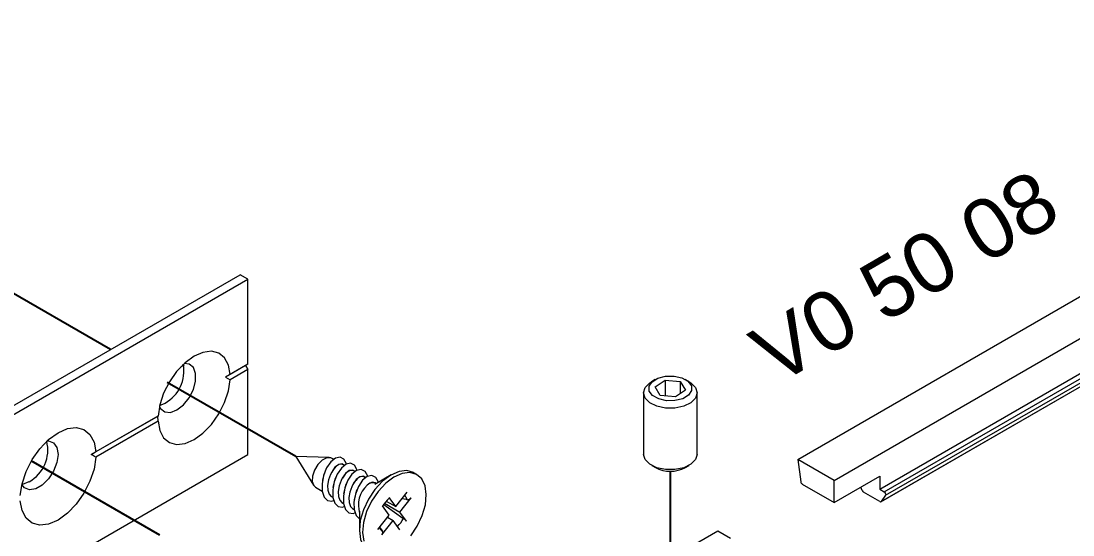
# Model space of a CAD drawing. Header units: millimetres. Extents: x 226 to 1066, y 456 to 1447.
# Drawn here: x 322.66 to 366.75, y 981.34 to 1002.87 of the extents above; entities that cross this region are included whole.
import ezdxf

# ---------------------------------------------------------------- set-up
doc = ezdxf.new("R2010")
doc.units = ezdxf.units.MM
doc.linetypes.add('CENTER', pattern=[2, 1.25, -0.25, 0.25, -0.25])
doc.layers.add('nokta', color=140, linetype='Continuous')
doc.layers.add('SLD-0', color=179, linetype='Continuous')
doc.styles.get("Standard").update_dxf_attribs({"font": 'arial.ttf'})

# ---------------------------------------------------------------- blocks, each defined once
blk = doc.blocks.new('M.T.TİP-5B')
at = {"color": 1, "linetype": 'Continuous', "lineweight": 15}
for p, q in [((1285.405, 1341.118), (1318.752, 1360.369)), ((1283.877, 1342), (1312.356, 1358.44)), ((1287.314, 1340.75), (1313.565, 1355.905)), ((1287.506, 1340.639), (1313.757, 1355.794)), ((1287.561, 1340.497), (1313.812, 1355.652)), ((1287.367, 1340.226), (1313.618, 1355.381)), ((1287.377, 1340.236), (1313.629, 1355.39)), ((1285.405, 1341.118), (1283.877, 1342)), ((1283.877, 1342), (1284.008, 1341.066)), ((1285.405, 1340.199), (1287.314, 1341.301)), ((1285.405, 1340.199), (1285.405, 1341.118)), ((1287.314, 1341.301), (1287.314, 1340.75)), ((1284.071, 1340.969), (1285.405, 1340.199)), ((1286.582, 1340.695), (1286.524, 1340.845)), ((1287.322, 1340.231), (1286.637, 1340.626)), ((1287.314, 1340.75), (1287.506, 1340.639)), ((1287.561, 1340.497), (1287.377, 1340.236))]:
    blk.add_line(p, q, dxfattribs=at)
at = {"color": 7, "linetype": 'Continuous', "lineweight": 15}
for p, q in [((1231.241, 1332.84), (1260.516, 1349.74)), ((1231.56, 1332.656), (1260.834, 1349.556)), ((1260.834, 1349.556), (1260.516, 1349.74)), ((1260.834, 1345.992), (1260.834, 1349.556)), ((1260.738, 1345.936), (1259.9, 1345.452)), ((1260.834, 1345.992), (1260.088, 1345.561)), ((1260.834, 1345.992), (1260.738, 1345.936)), ((1260.738, 1345.936), (1260.834, 1345.771)), ((1260.088, 1345.561), (1259.9, 1345.452)), ((1259.9, 1345.452), (1260.088, 1345.34)), ((1260.834, 1345.771), (1260.088, 1345.34)), ((1260.834, 1342.207), (1260.834, 1345.771)), ((1257.136, 1344.265), (1257.37, 1344.359)), ((1257.068, 1343.818), (1254.274, 1342.205)), ((1257.071, 1343.819), (1254.461, 1342.313)), ((1257.068, 1343.818), (1257.071, 1343.819)), ((1257.071, 1343.599), (1257.068, 1343.818)), ((1257.071, 1343.599), (1254.461, 1342.092)), ((1231.56, 1325.307), (1260.834, 1342.207)), ((1254.435, 1323.951), (1280.528, 1339.014)), ((1280.528, 1339.014), (1281.068, 1338.702))]:
    blk.add_line(p, q, dxfattribs=at)
at = {"color": 5, "linetype": 'Continuous', "lineweight": 15}
for p, q in [((1258.172, 1345.954), (1258.016, 1345.864)), ((1277.907, 1345.347), (1277.753, 1345.258)), ((1277.899, 1345.039), (1278.317, 1345.326)), ((1278.121, 1344.686), (1277.899, 1345.039)), ((1278.317, 1345.326), (1278.957, 1345.26)), ((1278.317, 1345.326), (1278.317, 1344.666)), ((1278.957, 1345.26), (1279.178, 1344.908)), ((1278.957, 1345.26), (1278.957, 1344.756)), ((1279.319, 1345.261), (1279.166, 1345.35)), ((1277.414, 1344.793), (1277.414, 1342.214)), ((1278.761, 1344.621), (1278.121, 1344.686)), ((1279.178, 1344.908), (1278.761, 1344.621)), ((1279.664, 1342.214), (1279.664, 1344.793)), ((1264.247, 1342.077), (1262.84, 1342.12)), ((1262.84, 1342.12), (1263.581, 1340.923)), ((1264.428, 1342.009), (1264.366, 1342.044)), ((1264.078, 1341.519), (1264.055, 1341.463)), ((1264.873, 1341.752), (1264.834, 1341.774)), ((1265.319, 1341.495), (1265.28, 1341.517)), ((1277.759, 1341.746), (1277.912, 1341.658)), ((1279.17, 1341.66), (1279.324, 1341.749)), ((1263.966, 1341.145), (1263.958, 1341.086)), ((1264.523, 1341.261), (1264.5, 1341.206)), ((1265.764, 1341.237), (1265.725, 1341.26)), ((1266.844, 1341.352), (1266.15, 1340.951)), ((1267.922, 1341.369), (1267.789, 1341.446)), ((1263.669, 1340.836), (1263.954, 1340.672)), ((1264.412, 1340.888), (1264.403, 1340.829)), ((1264.857, 1340.631), (1264.849, 1340.572)), ((1264.969, 1341.004), (1264.946, 1340.949)), ((1265.414, 1340.747), (1265.391, 1340.692)), ((1267.034, 1340.024), (1267.506, 1340.622)), ((1264.332, 1340.453), (1264.4, 1340.414)), ((1264.778, 1340.196), (1264.845, 1340.157)), ((1265.303, 1340.374), (1265.294, 1340.314)), ((1266.563, 1340.165), (1267.202, 1339.796)), ((1266.635, 1340.255), (1267.034, 1340.024)), ((1267.034, 1340.024), (1266.753, 1340.407)), ((1267.202, 1339.796), (1267.674, 1340.393)), ((1265.223, 1339.939), (1265.291, 1339.9)), ((1265.507, 1339.839), (1265.507, 1339.037)), ((1266.752, 1339.668), (1266.471, 1340.051)), ((1267.483, 1339.413), (1267.202, 1339.796)), ((1266.28, 1339.071), (1266.752, 1339.668)), ((1266.448, 1338.842), (1266.92, 1339.44)), ((1266.681, 1339.578), (1266.92, 1339.44)), ((1267.201, 1339.057), (1266.92, 1339.44))]:
    blk.add_line(p, q, dxfattribs=at)
at = {"color": 7, "linetype": 'Continuous', "lineweight": 15, "flags": 128}
for points in [[(1260.088, 1345.561), (1260.017, 1345.949), (1259.855, 1346.252), (1259.614, 1346.45), (1259.307, 1346.53), (1258.955, 1346.487), (1258.579, 1346.325), (1258.203, 1346.053), (1257.851, 1345.689), (1257.545, 1345.255), (1257.303, 1344.779), (1257.142, 1344.29), (1257.071, 1343.819)], [(1257.126, 1344.222), (1257.174, 1344.136), (1257.352, 1343.994), (1257.591, 1343.973), (1257.863, 1344.075), (1258.135, 1344.287), (1258.375, 1344.585), (1258.552, 1344.932), (1258.647, 1345.286), (1258.647, 1345.605), (1258.552, 1345.85), (1258.375, 1345.992), (1258.163, 1346.017)], [(1257.071, 1343.599), (1257.142, 1343.21), (1257.303, 1342.908), (1257.545, 1342.71), (1257.851, 1342.63), (1258.203, 1342.672), (1258.579, 1342.835), (1258.955, 1343.106), (1259.307, 1343.471), (1259.614, 1343.905), (1259.855, 1344.381), (1260.017, 1344.87), (1260.088, 1345.34)], [(1251.296, 1340.486), (1251.37, 1340.98), (1251.539, 1341.494), (1251.792, 1341.995), (1252.114, 1342.451), (1252.484, 1342.834), (1252.879, 1343.12), (1253.274, 1343.29), (1253.644, 1343.334), (1253.966, 1343.249), (1254.219, 1343.041), (1254.388, 1342.722), (1254.461, 1342.313)], [(1252.418, 1342.775), (1252.481, 1342.773), (1252.693, 1342.691), (1252.831, 1342.494), (1252.879, 1342.208), (1252.831, 1341.866), (1252.693, 1341.51), (1252.481, 1341.182), (1252.222, 1340.923), (1251.945, 1340.764), (1251.686, 1340.723), (1251.474, 1340.806), (1251.362, 1340.945)], [(1254.461, 1342.092), (1254.388, 1341.598), (1254.219, 1341.084), (1253.966, 1340.584), (1253.644, 1340.127), (1253.274, 1339.744), (1252.879, 1339.459), (1252.484, 1339.288), (1252.114, 1339.244), (1251.792, 1339.329), (1251.539, 1339.537), (1251.37, 1339.856), (1251.296, 1340.265)], [(1251.366, 1340.963), (1251.398, 1340.967), (1251.67, 1341.069)]]:
    blk.add_lwpolyline(points, dxfattribs=at)
at = {"color": 5, "linetype": 'Continuous', "lineweight": 15, "flags": 128}
for points in [[(1278.696, 1345.487), (1279.025, 1345.414), (1279.28, 1345.273), (1279.422, 1345.086), (1279.429, 1344.882), (1279.301, 1344.693), (1279.057, 1344.546), (1278.734, 1344.464), (1278.381, 1344.459), (1278.052, 1344.533), (1277.798, 1344.674), (1277.656, 1344.861), (1277.648, 1345.064), (1277.776, 1345.254), (1278.021, 1345.401), (1278.344, 1345.483), (1278.696, 1345.487)], [(1279.319, 1345.261), (1279.401, 1345.21), (1279.596, 1345.015), (1279.664, 1344.793), (1279.596, 1344.571), (1279.4, 1344.375), (1279.101, 1344.231), (1278.733, 1344.154), (1278.343, 1344.154), (1277.976, 1344.231), (1277.676, 1344.376), (1277.481, 1344.571), (1277.414, 1344.794), (1277.482, 1345.016), (1277.677, 1345.211), (1277.754, 1345.258)], [(1264.366, 1342.044), (1264.312, 1342.067), (1264.139, 1342.062), (1263.947, 1341.963), (1263.765, 1341.784)], [(1264.973, 1341.81), (1264.972, 1341.813), (1264.86, 1342.011), (1264.697, 1342.096), (1264.504, 1342.057), (1264.308, 1341.898), (1264.135, 1341.642)], [(1279.664, 1342.214), (1279.664, 1342.214), (1279.596, 1341.992), (1279.4, 1341.796), (1279.101, 1341.651), (1278.733, 1341.574), (1278.343, 1341.575), (1277.976, 1341.652), (1277.676, 1341.797), (1277.481, 1341.992), (1277.414, 1342.214)], [(1263.765, 1341.784), (1263.622, 1341.552), (1263.54, 1341.304), (1263.53, 1341.076), (1263.594, 1340.904), (1263.669, 1340.836)], [(1264.135, 1341.642), (1264.009, 1341.322), (1263.946, 1340.982), (1263.955, 1340.669), (1264.034, 1340.423), (1264.174, 1340.279), (1264.355, 1340.256), (1264.431, 1340.28)], [(1264.883, 1341.759), (1264.791, 1341.811), (1264.641, 1341.793), (1264.485, 1341.672), (1264.349, 1341.467)], [(1265.418, 1341.553), (1265.417, 1341.556), (1265.306, 1341.754), (1265.143, 1341.839), (1264.95, 1341.799), (1264.754, 1341.641), (1264.581, 1341.384)], [(1265.328, 1341.501), (1265.237, 1341.554), (1265.086, 1341.536), (1264.93, 1341.414), (1264.794, 1341.209)], [(1265.864, 1341.296), (1265.863, 1341.299), (1265.751, 1341.497), (1265.588, 1341.582), (1265.395, 1341.542), (1265.199, 1341.384), (1265.026, 1341.127)], [(1267.789, 1341.446), (1267.776, 1341.453), (1267.496, 1341.532), (1267.172, 1341.494), (1266.825, 1341.341), (1266.48, 1341.084), (1266.16, 1340.74)], [(1264.055, 1341.463), (1264.003, 1341.316), (1263.966, 1341.145)], [(1264.349, 1341.467), (1264.301, 1341.374), (1264.218, 1341.146), (1264.178, 1340.915), (1264.187, 1340.708), (1264.241, 1340.548), (1264.333, 1340.454)], [(1264.581, 1341.384), (1264.454, 1341.065), (1264.391, 1340.725), (1264.4, 1340.411), (1264.48, 1340.166), (1264.62, 1340.022), (1264.801, 1339.999), (1264.876, 1340.023)], [(1264.5, 1341.206), (1264.449, 1341.059), (1264.412, 1340.888)], [(1264.794, 1341.209), (1264.746, 1341.117), (1264.663, 1340.889), (1264.624, 1340.657), (1264.632, 1340.451), (1264.687, 1340.291), (1264.778, 1340.197)], [(1265.026, 1341.127), (1264.9, 1340.808), (1264.837, 1340.468), (1264.846, 1340.154), (1264.925, 1339.909), (1265.065, 1339.765), (1265.246, 1339.742), (1265.322, 1339.766)], [(1265.774, 1341.244), (1265.682, 1341.297), (1265.532, 1341.278), (1265.376, 1341.157), (1265.24, 1340.952)], [(1266.308, 1341.043), (1266.197, 1341.24), (1266.034, 1341.325), (1265.841, 1341.285), (1265.645, 1341.126), (1265.472, 1340.87)], [(1266.293, 1340.663), (1266.019, 1340.255), (1265.81, 1339.812), (1265.681, 1339.363), (1265.641, 1338.939), (1265.691, 1338.57)], [(1267.661, 1338.801), (1267.935, 1339.209), (1268.144, 1339.652), (1268.273, 1340.101), (1268.313, 1340.525), (1268.263, 1340.894), (1268.125, 1341.185), (1267.909, 1341.376), (1267.629, 1341.456), (1267.305, 1341.417), (1266.958, 1341.264), (1266.613, 1341.007), (1266.293, 1340.663)], [(1266.216, 1340.99), (1266.165, 1341.026), (1266.062, 1341.045), (1265.949, 1341.007), (1265.836, 1340.916)], [(1264.946, 1340.949), (1264.894, 1340.802), (1264.857, 1340.631)], [(1265.24, 1340.952), (1265.191, 1340.859), (1265.109, 1340.632), (1265.069, 1340.4), (1265.078, 1340.193), (1265.132, 1340.034), (1265.223, 1339.94)], [(1265.472, 1340.87), (1265.345, 1340.55), (1265.282, 1340.211), (1265.291, 1339.897), (1265.371, 1339.652), (1265.507, 1339.509)], [(1265.391, 1340.692), (1265.34, 1340.544), (1265.303, 1340.374)], [(1266.16, 1340.74), (1265.886, 1340.332), (1265.677, 1339.888), (1265.548, 1339.44), (1265.507, 1339.016), (1265.558, 1338.646), (1265.696, 1338.356), (1265.899, 1338.172)], [(1266.753, 1340.407), (1266.765, 1340.387), (1266.767, 1340.37), (1266.759, 1340.365), (1266.745, 1340.367)], [(1267.515, 1340.311), (1267.484, 1340.316), (1267.287, 1340.345)], [(1266.532, 1340.106), (1266.626, 1340.04), (1267.335, 1339.546), (1267.362, 1339.527)], [(1266.356, 1339.166), (1266.385, 1339.126), (1266.479, 1338.999)]]:
    blk.add_lwpolyline(points, dxfattribs=at)
at = {"color": 7, "linetype": 'Continuous', "lineweight": 15}
for centre, radius, start, end in [((1256.604, 1345.708), 1.551, 299.5781, 10.3602), ((1250.938, 1342.393), 1.513, 298.9285, 14.1449)]:
    blk.add_arc(centre, radius, start, end, dxfattribs=at)
at = {"color": 5, "linetype": 'Continuous', "lineweight": 15}
for centre, radius, start, end in [((1278.539, 1342.87), 1.365, 242.6758, 297.5664), ((1266.573, 1340.09), 1.107, 131.7674, 198.0467), ((1266.053, 1340.749), 0.274, 68.9108, 142.4893), ((1267.699, 1339.324), 1.414, 132.4679, 149.6326), ((1267.137, 1340.215), 0.39, 14.1732, 46.1695), ((1267.506, 1340.521), 0.21, 272.2932, 322.7033), ((1266.113, 1340.224), 1.431, 313.7862, 330.8468), ((1267.024, 1339.048), 0.586, 38.5482, 54.791), ((1266.639, 1339.286), 0.329, 204.9647, 240.7549), ((1266.333, 1338.946), 0.155, 318.0364, 20.0165)]:
    blk.add_arc(centre, radius, start, end, dxfattribs=at)
at = {"color": 1, "linetype": 'Continuous', "lineweight": 15}
for centre, radius, start, end in [((1284.147, 1341.087), 0.141, 188.6904, 237.0932), ((1286.712, 1340.743), 0.138, 200.2271, 237.362), ((1287.449, 1340.535), 0.119, 341.2216, 61.1898), ((1287.347, 1340.262), 0.0396, 230.7518, 319.4672)]:
    blk.add_arc(centre, radius, start, end, dxfattribs=at)
at = {"color": 7, "linetype": 'Continuous', "lineweight": 15}
for centre, major_axis, ratio, start_param, end_param in [((1355.912, 1400.898), (104.619, 60.414), 0.000017, 3.380874, 3.388316), ((1355.912, 1162.721), (-103.876, 179.919), 0.069156, 6.155666, 6.163108)]:
    blk.add_ellipse(centre, major_axis=major_axis, ratio=ratio, start_param=start_param, end_param=end_param, dxfattribs=at)
at = {"color": 5, "linetype": 'Continuous', "lineweight": 15}
for centre in [(1264.593, 1341.108), (1265.039, 1340.851), (1265.484, 1340.594)]:
    blk.add_ellipse(centre, major_axis=(0.199, 0.684), ratio=0.509783, start_param=6.158804, end_param=7.45643, dxfattribs=at)
at = {"layer": 'SLD-0', "color": 3, "linetype": 'CENTER', "ltscale": 6}
for p, q in [((1255.079, 1346.601), (1232.861, 1359.427)), ((1262.84, 1342.12), (1257.458, 1345.227)), ((1257.14, 1338.829), (1251.758, 1341.936)), ((1278.539, 1341.512), (1278.539, 1336.048))]:
    blk.add_line(p, q, dxfattribs=at)

msp = doc.modelspace()

# ---------------------------------------------------------------- block references
msp.add_blockref('M.T.TİP-5B', (-928.668, -357.5))

# ---------------------------------------------------------------- texts
at = {"layer": 'nokta', "insert": (348.128, 986.883), "char_height": 2.5, "width": 25.30173, "attachment_point": 1, "rotation": 30.1434}
msp.add_mtext('{\\pxqc;\\fArial|b0|i0|c162|p34;V0 50 08}', dxfattribs=at)

doc.saveas('drawing.dxf')
